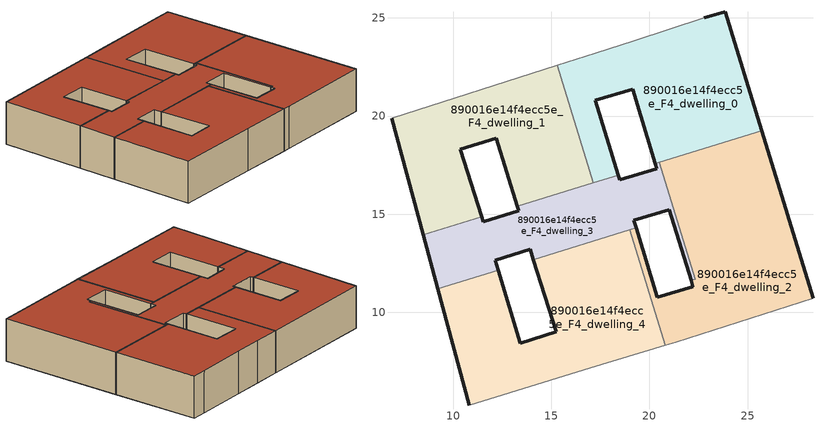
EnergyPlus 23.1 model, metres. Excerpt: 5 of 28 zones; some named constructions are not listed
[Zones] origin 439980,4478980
890016e14f4ecc5e_F4_dwelling_0
 floor to 890016e14f4ecc5e_F3_dwelling_0 (EU_floor_Construction): 25.72,19.24 23.86,25.31 22.8,24.99 19.23,23.83 17.25,23.19 15.31,22.58 17.15,16.61 18.4,17 17.23,20.79 19.14,21.36 20.29,17.58 z12
 wall outside (EU_wall_Construction): 22.8,24.99 23.86,25.31 25.72,19.24 / 20.29,17.58 19.14,21.36 17.23,20.79 18.4,17 z12:15
 wall adiabatic (EU_wall_Construction): 15.31,22.58 17.25,23.19 19.23,23.83 22.8,24.99 z12:15
 wall to 890016e14f4ecc5e_F4_dwelling_1 (EU_wall_Construction): 17.15,16.61 15.31,22.58 z12:15
 wall to 890016e14f4ecc5e_F4_dwelling_2 (EU_wall_Construction): 25.72,19.24 20.5,17.64 z12:15
 wall to 890016e14f4ecc5e_F4_dwelling_3 (EU_wall_Construction): 18.4,17 17.15,16.61 / 20.5,17.64 20.29,17.58 z12:15
 roof outside (EU_roof_Construction): 23.86,25.31 25.72,19.24 20.29,17.58 19.14,21.36 17.23,20.79 18.4,17 17.15,16.61 15.31,22.58 17.25,23.19 19.23,23.83 22.8,24.99 z15
890016e14f4ecc5e_F4_dwelling_1
 floor to 890016e14f4ecc5e_F3_dwelling_1 (EU_floor_Construction): 17.15,16.61 15.31,22.58 6.87,19.89 8.48,13.95 11.46,14.86 10.37,18.32 12.2,18.87 13.27,15.42 z12
 wall outside (EU_wall_Construction): 8.48,13.95 6.87,19.89 / 13.27,15.42 12.2,18.87 10.37,18.32 11.46,14.86 z12:15
 wall to 890016e14f4ecc5e_F4_dwelling_3 (EU_wall_Construction): 11.46,14.86 8.48,13.95 / 17.14,16.61 13.27,15.42 z12:15
 wall adiabatic (EU_wall_Construction): 6.87,19.89 15.31,22.58 z12:15
 roof outside (EU_roof_Construction): 15.31,22.58 17.15,16.61 13.27,15.42 12.2,18.87 10.37,18.32 11.46,14.86 8.48,13.95 6.87,19.89 z15
890016e14f4ecc5e_F4_dwelling_2
 floor to 890016e14f4ecc5e_F3_dwelling_2 (EU_floor_Construction): 28.32,10.71 25.72,19.24 20.5,17.64 22.33,11.7 22.12,11.63 22.21,11.32 20.39,10.78 19.32,14.3 18.99,14.2 20.79,8.33 21.33,8.49 z12
 wall outside (EU_wall_Construction): 25.72,19.24 28.32,10.71 / 19.32,14.3 20.39,10.78 22.21,11.32 22.12,11.63 z12:15
 wall to 890016e14f4ecc5e_F4_dwelling_3 (EU_wall_Construction): 22.12,11.63 22.33,11.7 20.5,17.64 / 18.99,14.2 19.32,14.3 z12:15
 wall adiabatic (EU_wall_Construction): 28.32,10.71 21.33,8.49 20.79,8.33 z12:15
 wall to 890016e14f4ecc5e_F4_dwelling_4 (EU_wall_Construction): 20.79,8.33 18.99,14.2 z12:15
 roof outside (EU_roof_Construction): 25.72,19.24 28.32,10.71 21.33,8.49 20.79,8.33 18.99,14.2 19.32,14.3 20.39,10.78 22.21,11.32 22.12,11.63 22.33,11.7 20.5,17.64 z15
890016e14f4ecc5e_F4_dwelling_3
 floor to 890016e14f4ecc5e_F3_dwelling_3 (EU_floor_Construction): 22.12,11.63 22.33,11.7 20.5,17.64 20.29,17.58 20.36,17.33 18.48,16.76 18.4,17 13.27,15.42 13.35,15.17 11.53,14.62 11.46,14.86 8.48,13.95 9.23,11.2 12.31,12.15 12.16,12.65 13.92,13.23 14.09,12.7 19.32,14.3 19.2,14.7 21.01,15.24 z12
 wall outside (EU_wall_Construction): 14.09,12.7 13.92,13.23 12.16,12.65 12.31,12.15 / 9.23,11.2 8.48,13.95 / 11.46,14.86 11.53,14.62 13.35,15.17 13.27,15.42 / 18.4,17 18.48,16.76 20.36,17.33 20.29,17.58 / 22.12,11.63 21.01,15.24 19.2,14.7 19.32,14.3 z12:15
 wall to 890016e14f4ecc5e_F4_dwelling_4 (EU_wall_Construction): 12.31,12.15 9.23,11.2 / 18.99,14.2 14.09,12.7 z12:15
 roof outside (EU_roof_Construction): 20.5,17.64 22.33,11.7 22.12,11.63 21.01,15.24 19.2,14.7 19.32,14.3 14.09,12.7 13.92,13.23 12.16,12.65 12.31,12.15 9.23,11.2 8.48,13.95 11.46,14.86 11.53,14.62 13.35,15.17 13.27,15.42 18.4,17 18.48,16.76 20.36,17.33 20.29,17.58 z15
890016e14f4ecc5e_F4_dwelling_4
 floor to 890016e14f4ecc5e_F3_dwelling_4 (EU_floor_Construction): 20.79,8.33 18.99,14.2 14.09,12.7 15.24,9.01 13.43,8.43 12.31,12.15 9.23,11.2 10.84,5.27 17.02,7.19 z12
 wall outside (EU_wall_Construction): 10.84,5.27 9.23,11.2 / 12.31,12.15 13.43,8.43 15.24,9.01 14.09,12.7 z12:15
 wall adiabatic (EU_wall_Construction): 20.79,8.33 17.02,7.19 10.84,5.27 z12:15
 roof outside (EU_roof_Construction): 18.99,14.2 20.79,8.33 17.02,7.19 10.84,5.27 9.23,11.2 12.31,12.15 13.43,8.43 15.24,9.01 14.09,12.7 z15
[SCHEDULE:CONSTANT]
Name | Hourly Value
EU_AlwaysOn | 1
EU_CoolingOff | 0
[SCHEDULE:FILE] Column Number=1; Rows to Skip at Top=0; Number of Hours of Data=8760; Column Separator=Comma; Interpolate to Timestep=No; Minutes per Item=60; Adjust Schedule for Daylight Savings=Yes
Name | File
EU_Step8_GainSchedule_890016e14f4ecc5e_F3_dwelling_3_f000 | ../../schedules/890016e14f4ecc5e/890016e14f4ecc5e_F3_dwelling_3_f000_gain.csv
EU_Step8_GainSchedule_890016e14f4ecc5e_F3_dwelling_4_f000 | ../../schedules/890016e14f4ecc5e/890016e14f4ecc5e_F3_dwelling_4_f000_gain.csv
EU_Step8_GainSchedule_890016e14f4ecc5e_F4_dwelling_0_f000 | ../../schedules/890016e14f4ecc5e/890016e14f4ecc5e_F4_dwelling_0_f000_gain.csv
EU_Step8_GainSchedule_890016e14f4ecc5e_F4_dwelling_1_f000 | ../../schedules/890016e14f4ecc5e/890016e14f4ecc5e_F4_dwelling_1_f000_gain.csv
EU_Step8_GainSchedule_890016e14f4ecc5e_F4_dwelling_2_f000 | ../../schedules/890016e14f4ecc5e/890016e14f4ecc5e_F4_dwelling_2_f000_gain.csv
EU_Step8_GainSchedule_890016e14f4ecc5e_F4_dwelling_3_f000 | ../../schedules/890016e14f4ecc5e/890016e14f4ecc5e_F4_dwelling_3_f000_gain.csv
EU_Step8_GainSchedule_890016e14f4ecc5e_F4_dwelling_4_f000 | ../../schedules/890016e14f4ecc5e/890016e14f4ecc5e_F4_dwelling_4_f000_gain.csv
